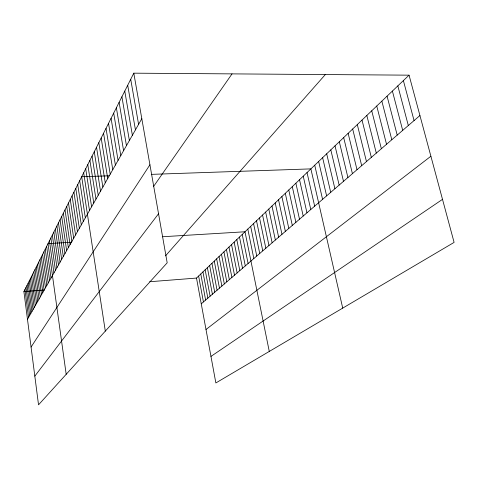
<?xml version="1.0" encoding="UTF-8"?>
<svg xmlns="http://www.w3.org/2000/svg" width="478" height="478" viewBox="0 0 478 478"><rect width="100%" height="100%" fill="white"/><g stroke="black" fill="none" stroke-linecap="round" stroke-linejoin="round"><path stroke-width="0.72" d="M133.792 73.17L167.186 262.816L38.533 404.83L23.9 291.598L133.792 73.17L409.06 75.166L454.1 242.4L215.859 382.95L196.506 278.065L409.06 75.166M27.485 319.346L141.811 118.699M31.064 347.058L149.925 164.773M153.486 186.581L232.027 73.881M34.822 376.12L158.547 213.744M165.496 255.867L325.327 74.562M201.256 303.811L419.929 115.533M205.994 329.497L430.893 156.24M210.959 356.403L442.509 199.356M23.9 291.598L44.101 290.015M149.698 281.733L196.506 278.065M71.306 242.238L48.027 243.643L66.185 374.304M162.323 236.753L244.999 231.77L269.281 351.438M109.133 175.808L81.684 176.752L105.303 331.123M151.377 174.362L310.879 168.883L342.726 308.107M403.384 80.579L414.062 120.581M397.833 85.885L408.32 125.529M392.396 91.071L402.703 130.369M387.072 96.156L397.2 135.107M381.856 101.133L391.811 139.743M376.748 106.014L386.535 144.29M371.735 110.794L381.36 148.742M366.829 115.479L376.294 153.103M362.019 120.074L371.328 157.381M357.299 124.573L366.459 161.57M352.674 128.994L361.685 165.681M348.133 133.326L357.006 169.708M343.682 137.574L352.417 173.663M339.314 141.745L347.912 177.541M335.024 145.838L343.491 181.347M330.812 149.859L339.153 185.082M326.683 153.802L334.899 188.744M322.626 157.674L330.716 192.347M318.641 161.48L326.617 195.878M314.727 165.215L322.584 199.35M307.031 172.558L314.667 206.167M303.249 176.173L310.772 209.519M299.533 179.716L306.948 212.812M295.876 183.205L303.195 216.044M292.291 186.629L299.503 219.223M288.76 189.999L295.876 222.348M285.294 193.309L292.309 225.413M281.883 196.566L288.808 228.43M278.525 199.768L285.36 231.4M275.226 202.917L281.966 234.322M271.982 206.012L278.638 237.19M268.791 209.059L275.358 240.01M265.649 212.059L272.131 242.788M262.559 215.01L268.959 245.525M259.518 217.914L265.834 248.213M256.519 220.77L262.763 250.86M253.573 223.584L259.733 253.465M250.669 226.357L256.758 256.029M247.813 229.087L253.824 258.55M242.226 234.417L248.094 263.486M239.496 237.028L245.292 265.899M236.807 239.592L242.531 268.272M234.154 242.125L239.819 270.614M231.543 244.617L237.142 272.92M228.968 247.072L234.501 275.191M226.435 249.492L231.902 277.425M223.931 251.882L229.338 279.63M221.469 254.236L226.817 281.805M219.038 256.555L224.325 283.95M216.642 258.837L221.87 286.065M214.281 261.096L219.456 288.144M211.951 263.318L217.066 290.2M209.651 265.511L214.718 292.225M207.386 267.674L212.393 294.221M205.152 269.807L210.105 296.193M202.947 271.916L207.846 298.135M200.772 273.99L205.624 300.053M198.621 276.039L203.425 301.947M130.715 79.288L138.59 124.352M127.71 85.263L135.441 129.873M124.776 91.095L132.376 135.262M121.914 96.789L129.377 140.52M119.112 102.358L126.449 145.659M116.375 107.795L123.587 150.678M113.698 113.113L120.791 155.589M111.081 118.311L118.06 160.381M108.524 123.402L115.389 165.071M106.02 128.373L112.772 169.66M103.571 133.243L110.215 174.147M101.175 138.011L107.717 178.539M98.827 142.677L105.268 182.835M96.526 147.248L102.872 187.041M94.274 151.723L100.523 191.158M92.069 156.103L98.223 195.191M89.906 160.399L95.97 199.147M87.791 164.611L93.766 203.019M85.711 168.74L91.603 206.813M83.68 172.785L89.488 210.529M79.689 180.72L85.335 217.819M77.729 184.604L83.297 221.392M75.811 188.422L81.302 224.893M73.929 192.162L79.342 228.329M72.082 195.831L77.424 231.699M70.266 199.434L75.542 235.009M68.491 202.971L73.69 238.253M66.741 206.442L71.879 241.438M65.026 209.854L70.093 244.563M63.341 213.2L68.348 247.634M61.692 216.486L66.627 250.645M60.067 219.719L64.942 253.609M58.465 222.891L63.287 256.519M56.9 226.01L61.656 259.375M55.358 229.076L60.055 262.183M53.841 232.087L58.483 264.943M52.353 235.051L56.942 267.65M50.889 237.96L55.418 270.321M49.443 240.822L53.924 272.938M46.635 246.409L51.015 278.053M45.261 249.14L49.593 280.55M43.916 251.816L48.194 283M42.59 254.457L46.82 285.414M41.281 257.056L45.464 287.792M39.997 259.608L44.137 290.128M38.73 262.129L42.823 292.428M37.481 264.603L41.532 294.693M36.256 267.047L40.266 296.922M35.043 269.449L39.011 299.114M33.854 271.815L37.78 301.277M32.683 274.145L36.567 303.411M31.53 276.439L35.372 305.508M30.389 278.698L34.195 307.569M29.266 280.927L33.036 309.607M28.166 283.125L31.895 311.614M27.073 285.288L30.765 313.586M26.003 287.421L29.66 315.534M24.946 289.525L28.566 317.458"/></g></svg>
